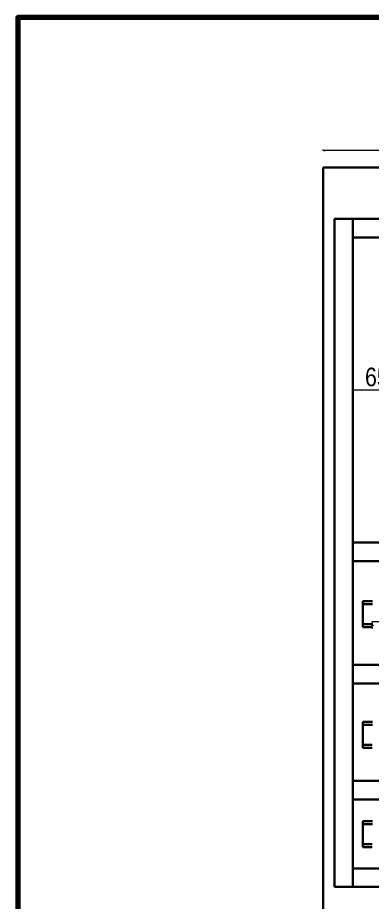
# Model space of a CAD drawing. Header units: millimetres. Extents: x -6000 to 26000, y -6000 to 26000.
# Drawn here: x 20 to 86.4, y -3089.5 to -2924 of the extents above; entities that cross this region are included whole.
import ezdxf

# ---------------------------------------------------------------- set-up
doc = ezdxf.new("R2010")
doc.units = ezdxf.units.MM
doc.header["$MEASUREMENT"] = 0
for name, color, linetype, lineweight in [('0_Ном._пера__246', 7, 'Continuous', 100), ('Чертеж и Рисунок_Ном._пера__21', 7, 'Continuous', 30), ('Чертеж и Рисунок_Ном._пера__7', 7, 'Continuous', 15)]:
    doc.layers.add(name, color=color, linetype=linetype, lineweight=lineweight)
for name, color, linetype, lineweight, true_color in [('Чертеж и Рисунок_Ном._пера__25', 7, 'Continuous', 0, 0x5555ff), ('Чертеж и Рисунок_Ном._пера__65', 7, 'Continuous', 40, 0x83aefe), ('Чертеж и Рисунок_Ном._пера__85', 7, 'Continuous', 5, 0x66b7ff)]:
    doc.layers.add(name, color=color, linetype=linetype, lineweight=lineweight, true_color=true_color)
doc.styles.add('СГЕНЕРИР_СТИЛЬ_1', font='ARIALN.TTF')

msp = doc.modelspace()

# ---------------------------------------------------------------- linework, layer by layer
at = {"layer": '0_Ном._пера__246', "color": 7, "linetype": 'Continuous', "lineweight": 100, "flags": 128}
msp.add_lwpolyline([(415, -3210.96), (415, -2923.96), (20, -2923.96), (20, -3210.96)], close=True, dxfattribs=at)
at = {"layer": 'Чертеж и Рисунок_Ном._пера__21', "color": 7, "linetype": 'Continuous', "lineweight": 30}
for p, q in [((77.23, -2951.99), (160.67, -2951.99)), ((77.23, -3202.37), (77.23, -2951.99)), ((79.3, -3086.58), (79.3, -2961.61)), ((79.3, -2961.61), (82.77, -2961.61)), ((82.77, -2961.61), (155.1, -2961.61)), ((82.77, -2965.09), (82.77, -2961.61)), ((82.77, -2961.61), (82.77, -3086.58)), ((155.1, -2965.09), (82.77, -2965.09)), ((82.77, -3022.13), (155.1, -3022.13)), ((82.77, -3025.61), (82.77, -3022.13)), ((155.1, -3025.61), (82.77, -3025.61)), ((84.62, -3033.1), (86.42, -3033.1)), ((84.62, -3037.97), (84.62, -3033.1)), ((84.62, -3033.65), (86.42, -3033.65)), ((86.39, -3037.41), (84.62, -3037.41)), ((86.38, -3037.97), (84.62, -3037.97)), ((82.77, -3045.01), (155.1, -3045.01)), ((82.77, -3048.49), (82.77, -3045.01)), ((155.1, -3048.49), (82.77, -3048.49)), ((84.62, -3055.69), (86.42, -3055.69)), ((84.62, -3060.56), (84.62, -3055.69)), ((84.62, -3056.25), (86.42, -3056.25)), ((86.39, -3060), (84.62, -3060)), ((86.38, -3060.56), (84.62, -3060.56)), ((82.77, -3066.75), (155.1, -3066.75)), ((82.77, -3070.23), (82.77, -3066.75)), ((155.1, -3070.23), (82.77, -3070.23)), ((84.62, -3074.25), (86.42, -3074.25)), ((84.62, -3079.12), (84.62, -3074.25)), ((84.62, -3074.81), (86.42, -3074.81)), ((86.39, -3078.56), (84.62, -3078.56)), ((86.38, -3079.12), (84.62, -3079.12)), ((82.77, -3083.1), (155.1, -3083.1)), ((82.77, -3086.58), (82.77, -3083.1)), ((82.77, -3086.58), (79.3, -3086.58)), ((155.1, -3086.58), (82.77, -3086.58))]:
    msp.add_line(p, q, dxfattribs=at)
at = {"layer": 'Чертеж и Рисунок_Ном._пера__65', "color": 161, "linetype": 'Continuous', "lineweight": 40, "true_color": 0x83aefe}
for p, q in [((77.27, -2948.72), (77.2, -2948.79)), ((82.81, -2993.56), (82.74, -2993.63))]:
    msp.add_line(p, q, dxfattribs=at)
at = {"layer": 'Чертеж и Рисунок_Ном._пера__7', "color": 7, "linetype": 'Continuous', "lineweight": 15}
for p, q in [((86.38, -3038.07), (86.38, -3037.01)), ((93.89, -3037.01), (86.38, -3037.01)), ((86.38, -3037.36), (86.52, -3037.36))]:
    msp.add_line(p, q, dxfattribs=at)
at = {"layer": 'Чертеж и Рисунок_Ном._пера__7', "color": 7, "linetype": 'Continuous', "lineweight": 15, "flags": 128}
for points in [[(86.63, -3037.72), (86.58, -3037.68), (86.53, -3037.64), (86.49, -3037.59), (86.45, -3037.54), (86.42, -3037.49), (86.4, -3037.44), (86.39, -3037.4), (86.38, -3037.36)], [(86.38, -3038.07), (86.39, -3038.1), (86.39, -3038.12), (86.41, -3038.14), (86.43, -3038.16), (86.45, -3038.17), (86.47, -3038.17), (86.5, -3038.18), (86.53, -3038.18)]]:
    msp.add_lwpolyline(points, dxfattribs=at)
at = {"layer": 'Чертеж и Рисунок_Ном._пера__85', "color": 151, "linetype": 'Continuous', "lineweight": 5, "true_color": 0x66b7ff}
for p, q in [((77.18, -2948.75), (77.23, -2948.75)), ((77.23, -2948.82), (77.23, -2948.69)), ((77.23, -2948.75), (160.67, -2948.75)), ((82.72, -2993.6), (82.77, -2993.6)), ((82.77, -2993.66), (82.77, -2993.53)), ((82.77, -2993.6), (91.76, -2993.6))]:
    msp.add_line(p, q, dxfattribs=at)

# ---------------------------------------------------------------- texts
at = {"layer": 'Чертеж и Рисунок_Ном._пера__25', "color": 173, "linetype": 'Continuous', "lineweight": 0, "true_color": 0x5555ff, "insert": (85.04, -2992.96), "char_height": 3.4767, "attachment_point": 7, "style": 'СГЕНЕРИР_СТИЛЬ_1'}
msp.add_mtext('\\A1;{\\pql;\\fArial Narrow|b0|i0|c204|p34;65}', dxfattribs=at)

doc.saveas('drawing.dxf')
